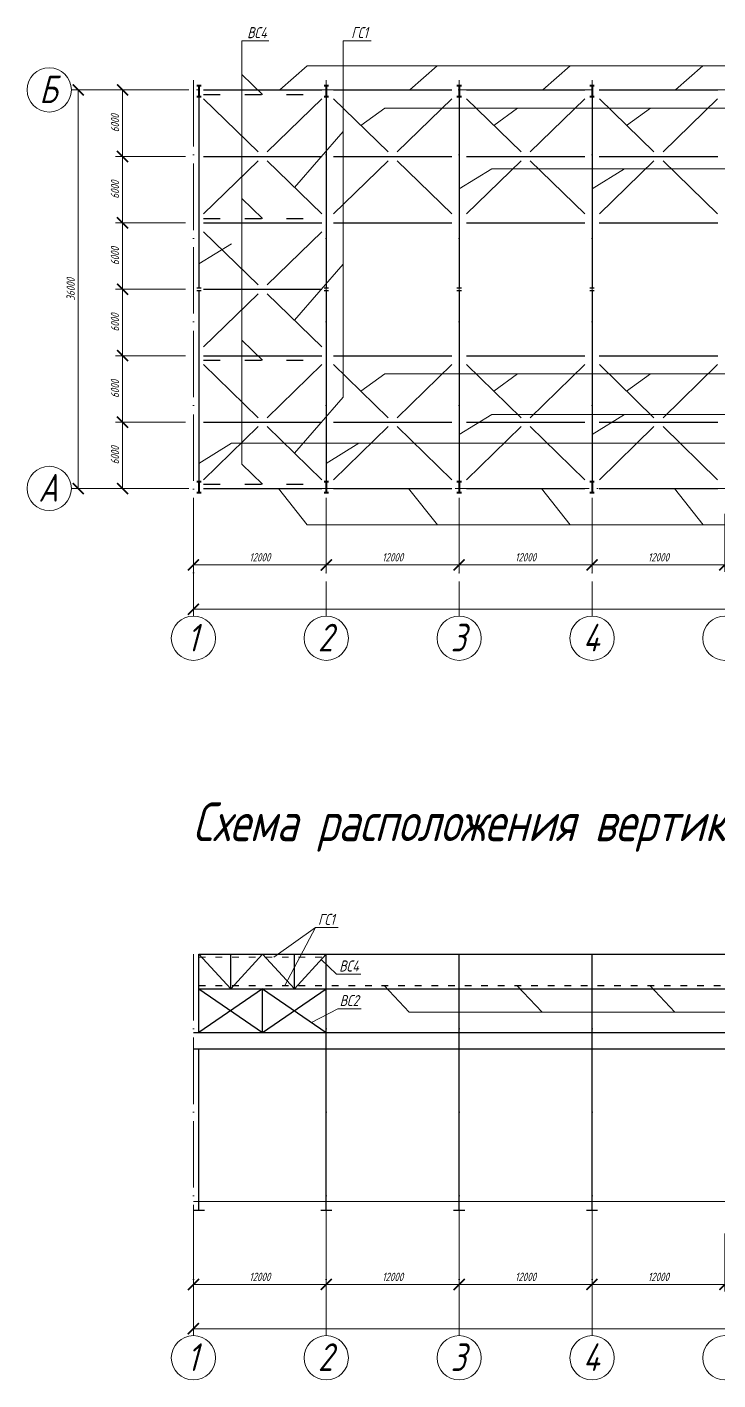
# Model space of a CAD drawing. Header units: millimetres. Extents: x 1665 to 4316, y 443 to 1647.
# Drawn here: x 3381.1 to 3505.9, y 450.1 to 694.5 of the extents above; entities that cross this region are included whole.
import ezdxf

# ---------------------------------------------------------------- set-up
doc = ezdxf.new("R2010")
doc.units = ezdxf.units.MM
for name, pattern in [('ACAD_ISO03W100', [30, 12, -18]), ('ACAD_ISO04W100', [30, 24, -3, 0, -3]), ('ACAD_ISO10W100', [18, 12, -3, 0, -3])]:
    doc.linetypes.add(name, pattern=pattern)
doc.layers.get('0').update_dxf_attribs({"lineweight": 18})
doc.styles.get("Standard").update_dxf_attribs({"font": 'romans.shx', "width": 0.75, "oblique": 15, "height": 1.5})
doc.dimstyles.new('ISO-25', dxfattribs={"dimtxt": 1.5, "dimasz": 2, "dimexe": 1.25, "dimexo": 0.625, "dimtad": 1, "dimtxsty": 'Standard', "dimblk": 'ARCHTICK', "dimcen": 2.5, "dimadec": 0, "dimazin": 0, "dimtfac": 1, "dimtmove": 0, "dimatfit": 3, "dimldrblk": 'NONE', "dimfxl": 1, "dimlwd": 18, "dimlwe": 18, "dimarcsym": 0})

# ---------------------------------------------------------------- blocks, each defined once
blk = doc.blocks.new('_ArchTick')
at = {"color": 0, "linetype": 'ByBlock', "const_width": 0.15}
blk.add_lwpolyline([(-0.5, -0.5), (0.5, 0.5)], dxfattribs=at)
blk = doc.blocks.new('*D404')
at = {"color": 0, "lineweight": 18, "transparency": 16777216}
for p, q in [((3411.19, 606.54), (3411.19, 596.05)), ((3435.19, 606.54), (3435.19, 596.05)), ((3411.19, 597.3), (3435.19, 597.3))]:
    blk.add_line(p, q, dxfattribs=at)
at = {"layer": 'Defpoints', "color": 0, "transparency": 16777216}
for p in [(3411.19, 607.16), (3435.19, 607.16), (3435.19, 597.3)]:
    blk.add_point(p, dxfattribs=at)
at = {"color": 0, "lineweight": 18, "transparency": 16777216, "xscale": 2, "yscale": 2, "zscale": 2, "rotation": 180}
blk.add_blockref('_ArchTick', (3411.19, 597.3), dxfattribs=at)
at = {"color": 0, "lineweight": 18, "transparency": 16777216, "xscale": 2, "yscale": 2, "zscale": 2}
blk.add_blockref('_ArchTick', (3435.19, 597.3), dxfattribs=at)
at = {"color": 0, "transparency": 16777216, "insert": (3423.19, 598.68), "char_height": 1.5, "attachment_point": 5}
blk.add_mtext('12000', dxfattribs=at)
blk = doc.blocks.new('_None')
blk = doc.blocks.new('*D405')
at = {"color": 0, "lineweight": 18, "transparency": 16777216}
for p, q in [((3435.19, 606.54), (3435.19, 596.05)), ((3459.19, 606.54), (3459.19, 596.05)), ((3435.19, 597.3), (3459.19, 597.3))]:
    blk.add_line(p, q, dxfattribs=at)
at = {"layer": 'Defpoints', "color": 0, "transparency": 16777216}
for p in [(3435.19, 607.16), (3459.19, 607.16), (3459.19, 597.3)]:
    blk.add_point(p, dxfattribs=at)
at = {"color": 0, "lineweight": 18, "transparency": 16777216, "xscale": 2, "yscale": 2, "zscale": 2, "rotation": 180}
blk.add_blockref('_ArchTick', (3435.19, 597.3), dxfattribs=at)
at = {"color": 0, "lineweight": 18, "transparency": 16777216, "xscale": 2, "yscale": 2, "zscale": 2}
blk.add_blockref('_ArchTick', (3459.19, 597.3), dxfattribs=at)
at = {"color": 0, "transparency": 16777216, "insert": (3447.19, 598.68), "char_height": 1.5, "attachment_point": 5}
blk.add_mtext('12000', dxfattribs=at)
blk = doc.blocks.new('*D406')
at = {"color": 0, "lineweight": 18, "transparency": 16777216}
for p, q in [((3459.19, 606.54), (3459.19, 596.05)), ((3483.19, 606.54), (3483.19, 596.05)), ((3459.19, 597.3), (3483.19, 597.3))]:
    blk.add_line(p, q, dxfattribs=at)
at = {"layer": 'Defpoints', "color": 0, "transparency": 16777216}
for p in [(3459.19, 607.16), (3483.19, 607.16), (3483.19, 597.3)]:
    blk.add_point(p, dxfattribs=at)
at = {"color": 0, "lineweight": 18, "transparency": 16777216, "xscale": 2, "yscale": 2, "zscale": 2, "rotation": 180}
blk.add_blockref('_ArchTick', (3459.19, 597.3), dxfattribs=at)
at = {"color": 0, "lineweight": 18, "transparency": 16777216, "xscale": 2, "yscale": 2, "zscale": 2}
blk.add_blockref('_ArchTick', (3483.19, 597.3), dxfattribs=at)
at = {"color": 0, "transparency": 16777216, "insert": (3471.19, 598.68), "char_height": 1.5, "attachment_point": 5}
blk.add_mtext('12000', dxfattribs=at)
blk = doc.blocks.new('*D407')
at = {"color": 0, "lineweight": 18, "transparency": 16777216}
for p, q in [((3483.19, 606.54), (3483.19, 596.05)), ((3507.19, 606.54), (3507.19, 596.05)), ((3483.19, 597.3), (3507.19, 597.3))]:
    blk.add_line(p, q, dxfattribs=at)
at = {"layer": 'Defpoints', "color": 0, "transparency": 16777216}
for p in [(3483.19, 607.16), (3507.19, 607.16), (3507.19, 597.3)]:
    blk.add_point(p, dxfattribs=at)
at = {"color": 0, "lineweight": 18, "transparency": 16777216, "xscale": 2, "yscale": 2, "zscale": 2, "rotation": 180}
blk.add_blockref('_ArchTick', (3483.19, 597.3), dxfattribs=at)
at = {"color": 0, "lineweight": 18, "transparency": 16777216, "xscale": 2, "yscale": 2, "zscale": 2}
blk.add_blockref('_ArchTick', (3507.19, 597.3), dxfattribs=at)
at = {"color": 0, "transparency": 16777216, "insert": (3495.19, 598.68), "char_height": 1.5, "attachment_point": 5}
blk.add_mtext('12000', dxfattribs=at)
blk = doc.blocks.new('*D419')
at = {"color": 0, "lineweight": 18, "transparency": 16777216}
for p, q in [((3411.19, 608.68), (3411.19, 588.05)), ((3627.19, 608.68), (3627.19, 588.05)), ((3411.19, 589.3), (3627.19, 589.3))]:
    blk.add_line(p, q, dxfattribs=at)
at = {"layer": 'Defpoints', "color": 0, "transparency": 16777216}
for p in [(3411.19, 609.3), (3627.19, 609.3), (3627.19, 589.3)]:
    blk.add_point(p, dxfattribs=at)
at = {"color": 0, "lineweight": 18, "transparency": 16777216, "xscale": 2, "yscale": 2, "zscale": 2, "rotation": 180}
blk.add_blockref('_ArchTick', (3411.19, 589.3), dxfattribs=at)
at = {"color": 0, "lineweight": 18, "transparency": 16777216, "xscale": 2, "yscale": 2, "zscale": 2}
blk.add_blockref('_ArchTick', (3627.19, 589.3), dxfattribs=at)
at = {"color": 0, "transparency": 16777216, "insert": (3519.19, 590.68), "char_height": 1.5, "attachment_point": 5}
blk.add_mtext('108000', dxfattribs=at)
blk = doc.blocks.new('*D413')
at = {"color": 0, "lineweight": 18, "transparency": 16777216}
for p, q in [((3409.77, 623.1), (3397.14, 623.1)), ((3398.39, 611.1), (3398.39, 623.1)), ((3406.19, 611.1), (3397.14, 611.1))]:
    blk.add_line(p, q, dxfattribs=at)
at = {"layer": 'Defpoints', "color": 0, "transparency": 16777216}
for p in [(3398.39, 623.1), (3410.39, 623.1), (3406.82, 611.1)]:
    blk.add_point(p, dxfattribs=at)
at = {"color": 0, "lineweight": 18, "transparency": 16777216, "xscale": 2, "yscale": 2, "zscale": 2}
for p, rotation in [((3398.39, 623.1), 90), ((3398.39, 611.1), 270)]:
    blk.add_blockref('_ArchTick', p, dxfattribs=dict(at, rotation=rotation))
at = {"color": 0, "transparency": 16777216, "insert": (3397.02, 617.1), "char_height": 1.5, "attachment_point": 5, "rotation": 90}
blk.add_mtext('6000', dxfattribs=at)
blk = doc.blocks.new('*D414')
at = {"color": 0, "lineweight": 18, "transparency": 16777216}
for p, q in [((3409.77, 635.1), (3397.14, 635.1)), ((3398.39, 623.1), (3398.39, 635.1)), ((3406.19, 623.1), (3397.14, 623.1))]:
    blk.add_line(p, q, dxfattribs=at)
at = {"layer": 'Defpoints', "color": 0, "transparency": 16777216}
for p in [(3398.39, 635.1), (3410.39, 635.1), (3406.82, 623.1)]:
    blk.add_point(p, dxfattribs=at)
at = {"color": 0, "lineweight": 18, "transparency": 16777216, "xscale": 2, "yscale": 2, "zscale": 2}
for p, rotation in [((3398.39, 635.1), 90), ((3398.39, 623.1), 270)]:
    blk.add_blockref('_ArchTick', p, dxfattribs=dict(at, rotation=rotation))
at = {"color": 0, "transparency": 16777216, "insert": (3397.02, 629.1), "char_height": 1.5, "attachment_point": 5, "rotation": 90}
blk.add_mtext('6000', dxfattribs=at)
blk = doc.blocks.new('*D415')
at = {"color": 0, "lineweight": 18, "transparency": 16777216}
for p, q in [((3409.77, 647.1), (3397.14, 647.1)), ((3398.39, 635.1), (3398.39, 647.1)), ((3406.19, 635.1), (3397.14, 635.1))]:
    blk.add_line(p, q, dxfattribs=at)
at = {"layer": 'Defpoints', "color": 0, "transparency": 16777216}
for p in [(3398.39, 647.1), (3410.39, 647.1), (3406.82, 635.1)]:
    blk.add_point(p, dxfattribs=at)
at = {"color": 0, "lineweight": 18, "transparency": 16777216, "xscale": 2, "yscale": 2, "zscale": 2}
for p, rotation in [((3398.39, 647.1), 90), ((3398.39, 635.1), 270)]:
    blk.add_blockref('_ArchTick', p, dxfattribs=dict(at, rotation=rotation))
at = {"color": 0, "transparency": 16777216, "insert": (3397.02, 641.1), "char_height": 1.5, "attachment_point": 5, "rotation": 90}
blk.add_mtext('6000', dxfattribs=at)
blk = doc.blocks.new('*D416')
at = {"color": 0, "lineweight": 18, "transparency": 16777216}
for p, q in [((3409.77, 659.1), (3397.14, 659.1)), ((3398.39, 647.1), (3398.39, 659.1)), ((3406.19, 647.1), (3397.14, 647.1))]:
    blk.add_line(p, q, dxfattribs=at)
at = {"layer": 'Defpoints', "color": 0, "transparency": 16777216}
for p in [(3398.39, 659.1), (3410.39, 659.1), (3406.82, 647.1)]:
    blk.add_point(p, dxfattribs=at)
at = {"color": 0, "lineweight": 18, "transparency": 16777216, "xscale": 2, "yscale": 2, "zscale": 2}
for p, rotation in [((3398.39, 659.1), 90), ((3398.39, 647.1), 270)]:
    blk.add_blockref('_ArchTick', p, dxfattribs=dict(at, rotation=rotation))
at = {"color": 0, "transparency": 16777216, "insert": (3397.02, 653.1), "char_height": 1.5, "attachment_point": 5, "rotation": 90}
blk.add_mtext('6000', dxfattribs=at)
blk = doc.blocks.new('*D417')
at = {"color": 0, "lineweight": 18, "transparency": 16777216}
for p, q in [((3409.77, 671.1), (3397.14, 671.1)), ((3398.39, 659.1), (3398.39, 671.1)), ((3406.19, 659.1), (3397.14, 659.1))]:
    blk.add_line(p, q, dxfattribs=at)
at = {"layer": 'Defpoints', "color": 0, "transparency": 16777216}
for p in [(3398.39, 671.1), (3410.39, 671.1), (3406.82, 659.1)]:
    blk.add_point(p, dxfattribs=at)
at = {"color": 0, "lineweight": 18, "transparency": 16777216, "xscale": 2, "yscale": 2, "zscale": 2}
for p, rotation in [((3398.39, 671.1), 90), ((3398.39, 659.1), 270)]:
    blk.add_blockref('_ArchTick', p, dxfattribs=dict(at, rotation=rotation))
at = {"color": 0, "transparency": 16777216, "insert": (3397.02, 665.1), "char_height": 1.5, "attachment_point": 5, "rotation": 90}
blk.add_mtext('6000', dxfattribs=at)
blk = doc.blocks.new('*D418')
at = {"color": 0, "lineweight": 18, "transparency": 16777216}
for p, q in [((3409.77, 683.1), (3397.14, 683.1)), ((3398.39, 671.1), (3398.39, 683.1)), ((3406.19, 671.1), (3397.14, 671.1))]:
    blk.add_line(p, q, dxfattribs=at)
at = {"layer": 'Defpoints', "color": 0, "transparency": 16777216}
for p in [(3398.39, 683.1), (3410.39, 683.1), (3406.82, 671.1)]:
    blk.add_point(p, dxfattribs=at)
at = {"color": 0, "lineweight": 18, "transparency": 16777216, "xscale": 2, "yscale": 2, "zscale": 2}
for p, rotation in [((3398.39, 683.1), 90), ((3398.39, 671.1), 270)]:
    blk.add_blockref('_ArchTick', p, dxfattribs=dict(at, rotation=rotation))
at = {"color": 0, "transparency": 16777216, "insert": (3397.02, 677.1), "char_height": 1.5, "attachment_point": 5, "rotation": 90}
blk.add_mtext('6000', dxfattribs=at)
blk = doc.blocks.new('*D420')
at = {"color": 0, "lineweight": 18, "transparency": 16777216}
for p, q in [((3409.77, 683.1), (3389.14, 683.1)), ((3390.39, 683.1), (3390.39, 611.1)), ((3409.77, 611.1), (3389.14, 611.1))]:
    blk.add_line(p, q, dxfattribs=at)
at = {"layer": 'Defpoints', "color": 0, "transparency": 16777216}
for p in [(3410.39, 683.1), (3390.39, 611.1), (3410.39, 611.1)]:
    blk.add_point(p, dxfattribs=at)
at = {"color": 0, "lineweight": 18, "transparency": 16777216, "xscale": 2, "yscale": 2, "zscale": 2}
for p, rotation in [((3390.39, 683.1), 90), ((3390.39, 611.1), 270)]:
    blk.add_blockref('_ArchTick', p, dxfattribs=dict(at, rotation=rotation))
at = {"color": 0, "transparency": 16777216, "insert": (3389.02, 647.1), "char_height": 1.5, "attachment_point": 5, "rotation": 90}
blk.add_mtext('36000', dxfattribs=at)
blk = doc.blocks.new('*D421')
at = {"color": 0, "lineweight": 18, "transparency": 16777216}
for p, q in [((3411.19, 476.54), (3411.19, 466.06)), ((3435.19, 476.54), (3435.19, 466.06)), ((3411.19, 467.31), (3435.19, 467.31))]:
    blk.add_line(p, q, dxfattribs=at)
at = {"layer": 'Defpoints', "color": 0, "transparency": 16777216}
for p in [(3411.19, 477.17), (3435.19, 477.17), (3435.19, 467.31)]:
    blk.add_point(p, dxfattribs=at)
at = {"color": 0, "lineweight": 18, "transparency": 16777216, "xscale": 2, "yscale": 2, "zscale": 2, "rotation": 180}
blk.add_blockref('_ArchTick', (3411.19, 467.31), dxfattribs=at)
at = {"color": 0, "lineweight": 18, "transparency": 16777216, "xscale": 2, "yscale": 2, "zscale": 2}
blk.add_blockref('_ArchTick', (3435.19, 467.31), dxfattribs=at)
at = {"color": 0, "transparency": 16777216, "insert": (3423.19, 468.68), "char_height": 1.5, "attachment_point": 5}
blk.add_mtext('12000', dxfattribs=at)
blk = doc.blocks.new('*D422')
at = {"color": 0, "lineweight": 18, "transparency": 16777216}
for p, q in [((3435.19, 476.54), (3435.19, 466.06)), ((3459.19, 476.54), (3459.19, 466.06)), ((3435.19, 467.31), (3459.19, 467.31))]:
    blk.add_line(p, q, dxfattribs=at)
at = {"layer": 'Defpoints', "color": 0, "transparency": 16777216}
for p in [(3435.19, 477.17), (3459.19, 477.17), (3459.19, 467.31)]:
    blk.add_point(p, dxfattribs=at)
at = {"color": 0, "lineweight": 18, "transparency": 16777216, "xscale": 2, "yscale": 2, "zscale": 2, "rotation": 180}
blk.add_blockref('_ArchTick', (3435.19, 467.31), dxfattribs=at)
at = {"color": 0, "lineweight": 18, "transparency": 16777216, "xscale": 2, "yscale": 2, "zscale": 2}
blk.add_blockref('_ArchTick', (3459.19, 467.31), dxfattribs=at)
at = {"color": 0, "transparency": 16777216, "insert": (3447.19, 468.68), "char_height": 1.5, "attachment_point": 5}
blk.add_mtext('12000', dxfattribs=at)
blk = doc.blocks.new('*D423')
at = {"color": 0, "lineweight": 18, "transparency": 16777216}
for p, q in [((3459.19, 476.54), (3459.19, 466.06)), ((3483.19, 476.54), (3483.19, 466.06)), ((3459.19, 467.31), (3483.19, 467.31))]:
    blk.add_line(p, q, dxfattribs=at)
at = {"layer": 'Defpoints', "color": 0, "transparency": 16777216}
for p in [(3459.19, 477.17), (3483.19, 477.17), (3483.19, 467.31)]:
    blk.add_point(p, dxfattribs=at)
at = {"color": 0, "lineweight": 18, "transparency": 16777216, "xscale": 2, "yscale": 2, "zscale": 2, "rotation": 180}
blk.add_blockref('_ArchTick', (3459.19, 467.31), dxfattribs=at)
at = {"color": 0, "lineweight": 18, "transparency": 16777216, "xscale": 2, "yscale": 2, "zscale": 2}
blk.add_blockref('_ArchTick', (3483.19, 467.31), dxfattribs=at)
at = {"color": 0, "transparency": 16777216, "insert": (3471.19, 468.68), "char_height": 1.5, "attachment_point": 5}
blk.add_mtext('12000', dxfattribs=at)
blk = doc.blocks.new('*D424')
at = {"color": 0, "lineweight": 18, "transparency": 16777216}
for p, q in [((3483.19, 476.54), (3483.19, 466.06)), ((3507.19, 476.54), (3507.19, 466.06)), ((3483.19, 467.31), (3507.19, 467.31))]:
    blk.add_line(p, q, dxfattribs=at)
at = {"layer": 'Defpoints', "color": 0, "transparency": 16777216}
for p in [(3483.19, 477.17), (3507.19, 477.17), (3507.19, 467.31)]:
    blk.add_point(p, dxfattribs=at)
at = {"color": 0, "lineweight": 18, "transparency": 16777216, "xscale": 2, "yscale": 2, "zscale": 2, "rotation": 180}
blk.add_blockref('_ArchTick', (3483.19, 467.31), dxfattribs=at)
at = {"color": 0, "lineweight": 18, "transparency": 16777216, "xscale": 2, "yscale": 2, "zscale": 2}
blk.add_blockref('_ArchTick', (3507.19, 467.31), dxfattribs=at)
at = {"color": 0, "transparency": 16777216, "insert": (3495.19, 468.68), "char_height": 1.5, "attachment_point": 5}
blk.add_mtext('12000', dxfattribs=at)
blk = doc.blocks.new('*D430')
at = {"color": 0, "lineweight": 18, "transparency": 16777216}
for p, q in [((3411.19, 478.68), (3411.19, 458.06)), ((3627.19, 478.68), (3627.19, 458.06)), ((3411.19, 459.31), (3627.19, 459.31))]:
    blk.add_line(p, q, dxfattribs=at)
at = {"layer": 'Defpoints', "color": 0, "transparency": 16777216}
for p in [(3411.19, 479.31), (3627.19, 479.31), (3627.19, 459.31)]:
    blk.add_point(p, dxfattribs=at)
at = {"color": 0, "lineweight": 18, "transparency": 16777216, "xscale": 2, "yscale": 2, "zscale": 2, "rotation": 180}
blk.add_blockref('_ArchTick', (3411.19, 459.31), dxfattribs=at)
at = {"color": 0, "lineweight": 18, "transparency": 16777216, "xscale": 2, "yscale": 2, "zscale": 2}
blk.add_blockref('_ArchTick', (3627.19, 459.31), dxfattribs=at)
at = {"color": 0, "transparency": 16777216, "insert": (3519.19, 460.68), "char_height": 1.5, "attachment_point": 5}
blk.add_mtext('108000', dxfattribs=at)

msp = doc.modelspace()

# ---------------------------------------------------------------- linework, layer by layer
for p, q in [((3419.957, 615.488), (3419.957, 691.996)), ((3419.957, 691.996), (3424.797, 691.996)), ((3438.269, 627.623), (3438.269, 691.996)), ((3438.269, 691.996), (3443.315, 691.996)), ((3426.791, 683.1), (3431.73, 687.454)), ((3431.73, 687.454), (3639.824, 687.454)), ((3450.291, 683.1), (3455.23, 687.454)), ((3474.291, 683.1), (3479.23, 687.454)), ((3498.291, 683.1), (3503.23, 687.454)), ((3423.693, 682.3), (3419.957, 685.888)), ((3441.443, 676.7), (3445.746, 679.809)), ((3445.746, 679.809), (3639.824, 679.809)), ((3465.443, 676.7), (3469.746, 679.809)), ((3489.443, 676.7), (3493.746, 679.809)), ((3429.443, 665.5), (3438.269, 675.623)), ((3459.193, 665.22), (3465.071, 668.872)), ((3465.071, 668.872), (3639.824, 668.872)), ((3483.193, 665.22), (3489.071, 668.872)), ((3423.693, 659.9), (3419.957, 663.488)), ((3412.193, 651.683), (3418.071, 655.335)), ((3429.443, 641.5), (3438.269, 651.623)), ((3423.693, 634.3), (3419.957, 637.888)), ((3441.443, 628.7), (3445.746, 631.809)), ((3445.746, 631.809), (3639.824, 631.809)), ((3465.443, 628.7), (3469.746, 631.809)), ((3489.443, 628.7), (3493.746, 631.809)), ((3429.443, 617.5), (3438.269, 627.623)), ((3459.193, 620.841), (3465.071, 624.493)), ((3465.071, 624.493), (3639.824, 624.493)), ((3483.193, 620.841), (3489.071, 624.493)), ((3412.193, 615.641), (3418.071, 619.293)), ((3418.071, 619.293), (3639.824, 619.293)), ((3435.193, 615.641), (3441.071, 619.293)), ((3423.693, 611.9), (3419.957, 615.488)), ((3410.393, 611.1), (3398.393, 611.1)), ((3426.556, 611.1), (3431.76, 604.515)), ((3450.056, 611.1), (3455.26, 604.515)), ((3474.056, 611.1), (3479.26, 604.515)), ((3498.056, 611.1), (3503.26, 604.515)), ((3411.193, 609.3), (3411.193, 597.3)), ((3431.76, 604.515), (3639.824, 604.515)), ((3425.715, 526.406), (3433.271, 531.795)), ((3433.271, 531.795), (3427.708, 521.306)), ((3433.271, 531.795), (3437.351, 531.795)), ((3434.272, 525.997), (3437.044, 523.373)), ((3437.044, 523.373), (3441.444, 523.373)), ((3445.615, 521.306), (3450.16, 516.478)), ((3469.615, 521.306), (3474.16, 516.478)), ((3493.615, 521.306), (3498.16, 516.478)), ((3432.537, 514.662), (3437.252, 517.121)), ((3437.252, 517.121), (3441.472, 517.121)), ((3450.16, 516.478), (3600.025, 516.478)), ((3411.193, 482.306), (3627.193, 482.306))]:
    msp.add_line(p, q)
at = {"linetype": 'ACAD_ISO04W100', "ltscale": 0.5}
for p, q in [((3411.193, 684.9), (3411.193, 588.3)), ((3435.193, 684.9), (3435.193, 588.05)), ((3459.193, 684.9), (3459.193, 588.05)), ((3483.193, 684.9), (3483.193, 588.05)), ((3411.193, 527.006), (3411.193, 458.306)), ((3435.193, 527.006), (3435.193, 458.056)), ((3459.193, 527.006), (3459.193, 458.056)), ((3483.193, 527.006), (3483.193, 458.056))]:
    msp.add_line(p, q, dxfattribs=at)
at = {"linetype": 'ACAD_ISO10W100', "ltscale": 0.5}
for p, q in [((3404.389, 683.1), (3627.993, 683.1)), ((3412.993, 611.1), (3627.993, 611.1))]:
    msp.add_line(p, q, dxfattribs=at)
at = {"lineweight": 40}
for p, q in [((3412.593, 683.86), (3411.793, 683.86)), ((3412.193, 683.86), (3412.193, 681.86)), ((3435.593, 683.86), (3434.793, 683.86)), ((3435.193, 683.86), (3435.193, 681.86)), ((3459.593, 683.86), (3458.793, 683.86)), ((3459.193, 683.86), (3459.193, 681.86)), ((3483.593, 683.86), (3482.793, 683.86)), ((3483.193, 683.86), (3483.193, 681.86)), ((3412.593, 681.86), (3411.793, 681.86)), ((3435.593, 681.86), (3434.793, 681.86)), ((3459.593, 681.86), (3458.793, 681.86)), ((3483.593, 681.86), (3482.793, 681.86)), ((3412.593, 612.34), (3411.793, 612.34)), ((3412.193, 612.34), (3412.193, 610.34)), ((3435.593, 612.34), (3434.793, 612.34)), ((3435.193, 612.34), (3435.193, 610.34)), ((3459.593, 612.34), (3458.793, 612.34)), ((3459.193, 612.34), (3459.193, 610.34)), ((3483.593, 612.34), (3482.793, 612.34)), ((3483.193, 612.34), (3483.193, 610.34)), ((3412.593, 610.34), (3411.793, 610.34)), ((3435.593, 610.34), (3434.793, 610.34)), ((3459.593, 610.34), (3458.793, 610.34)), ((3483.593, 610.34), (3482.793, 610.34))]:
    msp.add_line(p, q, dxfattribs=at)
at = {"lineweight": 30}
for p, q in [((3412.193, 683.1), (3412.193, 647.34)), ((3412.993, 683.1), (3434.393, 683.1)), ((3435.193, 683.1), (3435.193, 647.34)), ((3436.493, 683.1), (3457.893, 683.1)), ((3459.193, 683.1), (3459.193, 647.34)), ((3460.493, 683.1), (3481.893, 683.1)), ((3483.193, 683.1), (3483.193, 647.34)), ((3484.493, 683.1), (3505.893, 683.1)), ((3413.015, 681.5), (3422.872, 671.9)), ((3434.372, 681.5), (3424.515, 671.9)), ((3436.515, 681.5), (3446.372, 671.9)), ((3457.872, 681.5), (3448.015, 671.9)), ((3460.515, 681.5), (3470.372, 671.9)), ((3481.872, 681.5), (3472.015, 671.9)), ((3484.515, 681.5), (3494.372, 671.9)), ((3505.872, 681.5), (3496.015, 671.9)), ((3412.993, 671.1), (3434.393, 671.1)), ((3422.872, 670.3), (3413.015, 660.7)), ((3424.515, 670.3), (3434.372, 660.7)), ((3436.493, 671.1), (3457.893, 671.1)), ((3446.372, 670.3), (3436.515, 660.7)), ((3448.015, 670.3), (3457.872, 660.7)), ((3460.493, 671.1), (3481.893, 671.1)), ((3470.372, 670.3), (3460.515, 660.7)), ((3472.015, 670.3), (3481.872, 660.7)), ((3484.493, 671.1), (3505.893, 671.1)), ((3494.372, 670.3), (3484.515, 660.7)), ((3496.015, 670.3), (3505.872, 660.7)), ((3412.993, 659.1), (3434.393, 659.1)), ((3413.015, 657.5), (3422.872, 647.9)), ((3434.372, 657.5), (3424.515, 647.9)), ((3436.493, 659.1), (3457.893, 659.1)), ((3460.493, 659.1), (3481.893, 659.1)), ((3484.493, 659.1), (3505.893, 659.1)), ((3411.793, 647.34), (3412.593, 647.34)), ((3411.793, 646.86), (3412.593, 646.86)), ((3412.193, 646.86), (3412.193, 611.1)), ((3412.993, 647.1), (3434.393, 647.1)), ((3422.872, 646.3), (3413.015, 636.7)), ((3424.515, 646.3), (3434.372, 636.7)), ((3434.793, 647.34), (3435.593, 647.34)), ((3434.793, 646.86), (3435.593, 646.86)), ((3435.193, 646.86), (3435.193, 611.1)), ((3458.793, 647.34), (3459.593, 647.34)), ((3458.793, 646.86), (3459.593, 646.86)), ((3459.193, 646.86), (3459.193, 611.1)), ((3482.793, 647.34), (3483.593, 647.34)), ((3482.793, 646.86), (3483.593, 646.86)), ((3483.193, 646.86), (3483.193, 611.1)), ((3412.993, 635.1), (3434.393, 635.1)), ((3413.015, 633.5), (3422.872, 623.9)), ((3434.372, 633.5), (3424.515, 623.9)), ((3436.493, 635.1), (3457.893, 635.1)), ((3436.515, 633.5), (3446.372, 623.9)), ((3457.872, 633.5), (3448.015, 623.9)), ((3460.493, 635.1), (3481.893, 635.1)), ((3460.515, 633.5), (3470.372, 623.9)), ((3481.872, 633.5), (3472.015, 623.9)), ((3484.493, 635.1), (3505.893, 635.1)), ((3484.515, 633.5), (3494.372, 623.9)), ((3505.872, 633.5), (3496.015, 623.9)), ((3412.993, 623.1), (3434.393, 623.1)), ((3422.872, 622.3), (3413.015, 612.7)), ((3424.515, 622.3), (3434.372, 612.7)), ((3436.493, 623.1), (3457.893, 623.1)), ((3446.372, 622.3), (3436.515, 612.7)), ((3448.015, 622.3), (3457.872, 612.7)), ((3460.493, 623.1), (3481.893, 623.1)), ((3470.372, 622.3), (3460.515, 612.7)), ((3472.015, 622.3), (3481.872, 612.7)), ((3484.493, 623.1), (3505.893, 623.1)), ((3494.372, 622.3), (3484.515, 612.7)), ((3496.015, 622.3), (3505.872, 612.7)), ((3412.993, 611.1), (3434.393, 611.1)), ((3436.493, 611.1), (3457.893, 611.1)), ((3460.493, 611.1), (3481.893, 611.1)), ((3484.493, 611.1), (3505.893, 611.1)), ((3412.193, 527.006), (3417.943, 520.706)), ((3417.943, 520.706), (3423.693, 527.006)), ((3417.943, 520.706), (3417.943, 527.006)), ((3423.693, 527.006), (3429.443, 520.706)), ((3429.443, 520.706), (3435.193, 527.006)), ((3429.443, 520.706), (3429.443, 527.006)), ((3423.693, 520.706), (3412.193, 512.846)), ((3412.193, 520.706), (3423.693, 512.846)), ((3423.693, 512.846), (3423.693, 520.706)), ((3423.693, 512.846), (3435.193, 520.706)), ((3423.693, 520.706), (3435.193, 512.846))]:
    msp.add_line(p, q, dxfattribs=at)
at = {"linetype": 'ACAD_ISO03W100', "lineweight": 30, "ltscale": 0.25}
for p, q in [((3412.993, 682.3), (3434.393, 682.3)), ((3412.993, 659.9), (3434.393, 659.9)), ((3412.993, 634.3), (3434.393, 634.3)), ((3412.993, 611.9), (3434.393, 611.9))]:
    msp.add_line(p, q, dxfattribs=at)
at = {"lineweight": 25}
for p, q in [((3412.193, 512.846), (3412.193, 527.006)), ((3412.193, 527.006), (3626.193, 527.006)), ((3435.193, 480.706), (3435.193, 527.006)), ((3459.193, 480.706), (3459.193, 527.006)), ((3483.193, 480.706), (3483.193, 527.006)), ((3411.193, 512.846), (3627.193, 512.846)), ((3411.193, 509.846), (3627.193, 509.846)), ((3412.193, 480.706), (3412.193, 509.846)), ((3411.193, 480.706), (3413.193, 480.706)), ((3434.193, 480.706), (3436.193, 480.706)), ((3458.193, 480.706), (3460.193, 480.706)), ((3482.193, 480.706), (3484.193, 480.706))]:
    msp.add_line(p, q, dxfattribs=at)
at = {"linetype": 'ACAD_ISO03W100', "ltscale": 0.1}
msp.add_line((3412.193, 526.406), (3435.193, 526.406), dxfattribs=at)
at = {"linetype": 'ACAD_ISO03W100', "lineweight": 25, "ltscale": 0.1}
msp.add_line((3412.193, 521.306), (3626.193, 521.306), dxfattribs=at)
at = {"lineweight": 25, "ltscale": 0.1}
msp.add_line((3412.193, 520.706), (3626.193, 520.706), dxfattribs=at)
for centre in [(3385.143, 683.115), (3385.143, 611.115), (3411.193, 584.05), (3435.193, 584.05), (3459.193, 584.05), (3483.193, 584.05), (3507.193, 584.05), (3411.193, 454.056), (3435.193, 454.056), (3459.193, 454.056), (3483.193, 454.056), (3507.193, 454.056)]:
    msp.add_circle(centre, 4)

# ---------------------------------------------------------------- texts
for s, width, insert, char_height, attachment_point in [('ВС4', 14.11222, (3422.67, 693.464), 2, 5), ('ГС1', 14.11222, (3441.188, 693.464), 2, 5), ('Б', 8.20492, (3384.965, 683.227), 5, 5), ('А', 8.20492, (3384.965, 611.227), 5, 5), ('1', 8.20492, (3411.015, 584.163), 5, 5), ('2', 8.20492, (3435.015, 584.163), 5, 5), ('3', 8.20492, (3459.015, 584.163), 5, 5), ('4', 8.20492, (3483.015, 584.163), 5, 5), ('Схема расположения вертикальных связей  (1:500)', 220.2638, (3411.018, 554.391), 7, 1), ('ГС1', 14.11222, (3435.194, 533.263), 2, 5), ('ВС4', 14.11222, (3439.287, 524.841), 2, 5), ('ВС2', 14.11222, (3439.316, 518.589), 2, 5), ('1', 8.20492, (3411.015, 454.169), 5, 5), ('2', 8.20492, (3435.015, 454.169), 5, 5), ('3', 8.20492, (3459.015, 454.169), 5, 5), ('4', 8.20492, (3483.015, 454.169), 5, 5)]:
    msp.add_mtext_dynamic_manual_height_columns(s, width=width, gutter_width=7.5, heights=[0], dxfattribs=dict(insert=insert, char_height=char_height, attachment_point=attachment_point))

# ---------------------------------------------------------------- dimensions: what is measured, and where the dimension line sits
for base, p1, p2, text, picture, middle in [((3390.393, 611.1), (3410.393, 683.1), (3410.393, 611.1), '36000', '*D420', (3389.018, 647.1)), ((3398.393, 683.1), (3406.818, 671.1), (3410.393, 683.1), '6000', '*D418', (3397.018, 677.1)), ((3398.393, 671.1), (3406.818, 659.1), (3410.393, 671.1), '6000', '*D417', (3397.018, 665.1)), ((3398.393, 659.1), (3406.818, 647.1), (3410.393, 659.1), '6000', '*D416', (3397.018, 653.1)), ((3398.393, 647.1), (3406.818, 635.1), (3410.393, 647.1), '6000', '*D415', (3397.018, 641.1)), ((3398.393, 635.1), (3406.818, 623.1), (3410.393, 635.1), '6000', '*D414', (3397.018, 629.1)), ((3398.393, 623.1), (3406.818, 611.1), (3410.393, 623.1), '6000', '*D413', (3397.018, 617.1))]:
    dim = msp.add_linear_dim(base=base, p1=p1, p2=p2, angle=90, text=text, dimstyle='ISO-25', override={"dimtxt": 2})
    dim.commit()
    dim.dimension.update_dxf_attribs({"geometry": picture, "text_midpoint": middle})
for base, p1, p2, text, picture, middle in [((3627.193, 589.3), (3411.193, 609.3), (3627.193, 609.3), '108000', '*D419', (3519.193, 590.675)), ((3435.193, 597.3), (3411.193, 607.162), (3435.193, 607.162), '12000', '*D404', (3423.193, 598.675)), ((3459.193, 597.3), (3435.193, 607.162), (3459.193, 607.162), '12000', '*D405', (3447.193, 598.675)), ((3483.193, 597.3), (3459.193, 607.162), (3483.193, 607.162), '12000', '*D406', (3471.193, 598.675)), ((3507.193, 597.3), (3483.193, 607.162), (3507.193, 607.162), '12000', '*D407', (3495.193, 598.675)), ((3627.193, 459.306), (3411.193, 479.306), (3627.193, 479.306), '108000', '*D430', (3519.193, 460.681)), ((3435.193, 467.306), (3411.193, 477.168), (3435.193, 477.168), '12000', '*D421', (3423.193, 468.681)), ((3459.193, 467.306), (3435.193, 477.168), (3459.193, 477.168), '12000', '*D422', (3447.193, 468.681)), ((3483.193, 467.306), (3459.193, 477.168), (3483.193, 477.168), '12000', '*D423', (3471.193, 468.681)), ((3507.193, 467.306), (3483.193, 477.168), (3507.193, 477.168), '12000', '*D424', (3495.193, 468.681))]:
    dim = msp.add_linear_dim(base=base, p1=p1, p2=p2, text=text, dimstyle='ISO-25', override={"dimtxt": 2})
    dim.commit()
    dim.dimension.update_dxf_attribs({"geometry": picture, "text_midpoint": middle})

doc.saveas('drawing.dxf')
